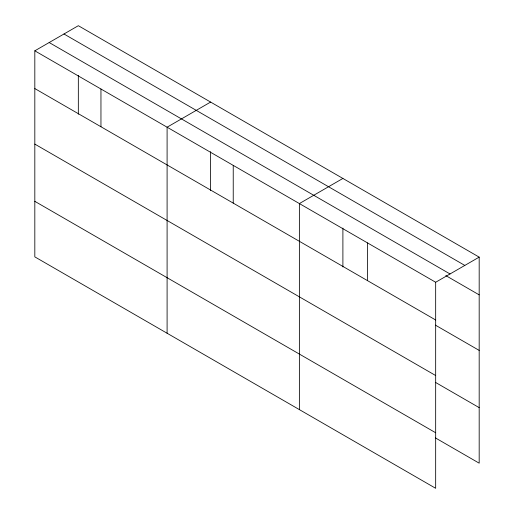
<?xml version="1.0" encoding="UTF-8"?>
<svg xmlns="http://www.w3.org/2000/svg" width="514" height="514" viewBox="0 0 514 514"><rect width="100%" height="100%" fill="white"/><g stroke="black" fill="none" stroke-linecap="round" stroke-linejoin="round"><path stroke-width="0.77" d="M78.334 114.217L78.334 75.34M435.666 375.535L435.666 282.257L34.817 50.822L34.817 256.871L435.666 488.3L435.666 375.535L34.817 144.1M435.377 437.883L479.183 463.178L479.183 257.128L78.334 25.7L34.817 50.822M210.612 102.074L167.095 127.196L167.095 333.239M342.896 178.442L299.379 203.57L299.379 409.613M435.666 282.257L479.183 257.128M63.974 33.988L464.823 265.423M49.177 42.533L450.026 273.962M445.811 275.594L479.183 294.863M34.817 88.562L435.666 319.991M435.377 325.118L479.183 350.407M435.377 382.339L479.183 407.634M34.817 201.327L435.666 432.756M367.523 242.91L367.523 280.644M342.896 228.081L342.896 266.959M233.234 165.386L233.234 203.12M210.612 151.707L210.612 190.591M100.956 89.012L100.956 126.746"/></g></svg>
